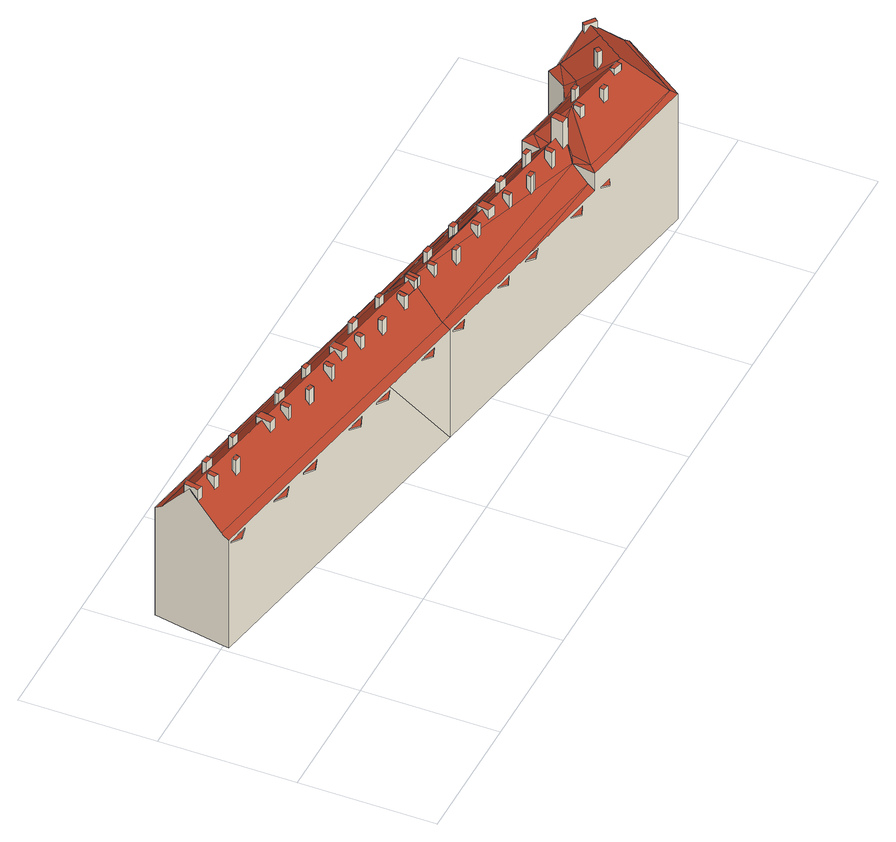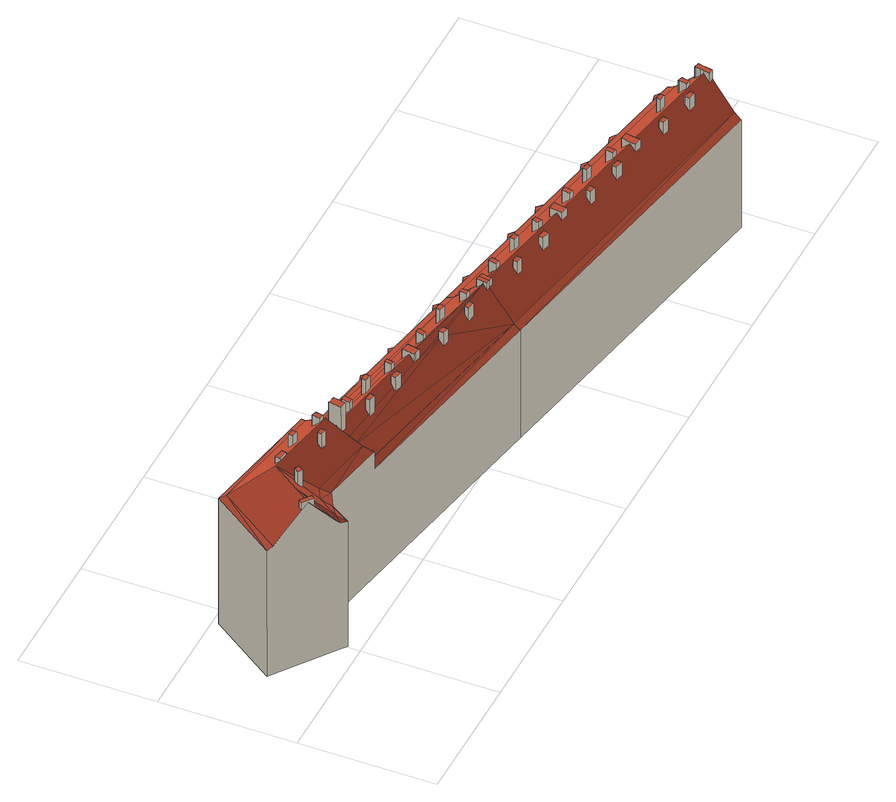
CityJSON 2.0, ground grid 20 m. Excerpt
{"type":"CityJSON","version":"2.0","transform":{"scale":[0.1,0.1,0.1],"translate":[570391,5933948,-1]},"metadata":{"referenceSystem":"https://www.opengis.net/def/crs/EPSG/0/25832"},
"CityObjects":{
"building1":{"type":"Building","attributes":{"Grundfläche 2D":"593.098400","Grundhöhe NN":"-0.001"},"children":["building1-1","building1-2","building1-3","building1-4","building1-5","building1-6","building1-7","building1-8","building1-9","building1-10","building1-11","building1-12","building1-13","building1-14","building1-15","building1-16","building1-17","building1-18","building1-19","building1-20","building1-21","building1-22","building1-23","building1-24"],"geometry":[{"type":"Solid","lod":"3","boundaries":[[[[0,1,2]],[[3,4,5,0,6,7,8,7,9,10,11,12,13,14,15,16],[2,1,0]],[[17,5,4,18,19,20,21]],[[11,10,9,7,6,22,23,24,25,26,14,13,12]],[[27,24,23]],[[27,28,29,24]],[[7,8,7,6]],[[27,23,22,6,0,5,17,30,31]],[[28,27,31,32]],[[33,34,35,36,19,18,4,3,16,15,14,26,25,24,29,28,32,37]],[[21,20,19,36,30]],[[30,17,21]],[[36,35,34,33,37,32,31,30]]]],"semantics":{"surfaces":[{"type":"RoofSurface"},{"type":"WallSurface"},{"type":"GroundSurface"}],"values":[[0,0,0,0,0,0,0,1,1,1,1,1,2]]}}]},
"building1-1":{"type":"BuildingInstallation","parents":["building1"],"geometry":[{"type":"MultiSurface","lod":"3","boundaries":[[[38,39,40,41,42]],[[43,44,40,39]],[[44,45,46,42,41,40]],[[46,47,38,42]],[[39,38,47,43]]],"semantics":{"surfaces":[{"type":"RoofSurface"},{"type":"WallSurface"}],"values":[0,1,1,1,1]}}]},
"building1-2":{"type":"BuildingInstallation","parents":["building1"],"geometry":[{"type":"MultiSurface","lod":"3","boundaries":[[[48,49,50,51,52,53,54]],[[55,52,51,50,56,2]],[[53,52,55,57]],[[58,59,49,48,54,53,57,60]],[[50,49,59,56]]],"semantics":{"surfaces":[{"type":"RoofSurface"},{"type":"WallSurface"}],"values":[0,1,1,1,1]}}]},
"building1-3":{"type":"BuildingInstallation","parents":["building1"],"geometry":[{"type":"MultiSurface","lod":"3","boundaries":[[[61,62,63,64,65]],[[66,67,63,62]],[[68,64,63,67]],[[68,69,65,64]],[[62,61,65,69,70,66]]],"semantics":{"surfaces":[{"type":"RoofSurface"},{"type":"WallSurface"}],"values":[0,1,1,1,1]}}]},
"building1-4":{"type":"BuildingInstallation","parents":["building1"],"geometry":[{"type":"MultiSurface","lod":"3","boundaries":[[[71,72,73,74,75,76,77,78,79]],[[3,76,75,74,73,26,14,15,16]],[[3,80,77,76]],[[78,77,80,81]],[[79,78,81,82]],[[71,79,82,13]],[[71,13,83]],[[72,71,83,84]],[[84,26,73,72]]],"semantics":{"surfaces":[{"type":"RoofSurface"},{"type":"WallSurface"}],"values":[0,1,1,1,1,1,1,1,1]}}]},
"building1-5":{"type":"BuildingInstallation","parents":["building1"],"geometry":[{"type":"MultiSurface","lod":"3","boundaries":[[[85,86,87,88,89,90,91,92]],[[87,86,93,94]],[[95,96,90,89,88,87,94,97]],[[91,90,96,98]],[[99,93,86,85,92,91,98,100]]],"semantics":{"surfaces":[{"type":"RoofSurface"},{"type":"WallSurface"}],"values":[0,1,1,1,1]}}]},
"building1-6":{"type":"BuildingInstallation","parents":["building1"],"geometry":[{"type":"MultiSurface","lod":"3","boundaries":[[[101,102,103,104,105]],[[6,22,104,103,0]],[[22,106,105,104]],[[101,105,106,7]],[[102,101,7,1]],[[1,0,103,102]]],"semantics":{"surfaces":[{"type":"RoofSurface"},{"type":"WallSurface"}],"values":[0,1,1,1,1,1]}}]},
"building1-7":{"type":"BuildingInstallation","parents":["building1"],"geometry":[{"type":"MultiSurface","lod":"3","boundaries":[[[107,108,109,110,111]],[[112,113,109,108]],[[114,111,110,109,113,115]],[[107,111,114,116]],[[117,112,108,107,116]]],"semantics":{"surfaces":[{"type":"RoofSurface"},{"type":"WallSurface"}],"values":[0,1,1,1,1]}}]},
"building1-8":{"type":"BuildingInstallation","parents":["building1"],"geometry":[{"type":"MultiSurface","lod":"3","boundaries":[[[118,119,120,121]],[[121,120,122,123]],[[118,121,123,124]],[[119,118,124,125]],[[120,119,125,122]]],"semantics":{"surfaces":[{"type":"RoofSurface"},{"type":"WallSurface"}],"values":[0,1,1,1,1]}}]},
"building1-9":{"type":"BuildingInstallation","parents":["building1"],"geometry":[{"type":"MultiSurface","lod":"3","boundaries":[[[126,127,128,129,130,131]],[[129,128,132,133]],[[134,131,130,129,133,135]],[[126,131,134,136]],[[132,128,127,126,136,137]]],"semantics":{"surfaces":[{"type":"RoofSurface"},{"type":"WallSurface"}],"values":[0,1,1,1,1]}}]},
"building1-10":{"type":"BuildingInstallation","parents":["building1"],"geometry":[{"type":"MultiSurface","lod":"3","boundaries":[[[138,139,140,141,142,143,144,145]],[[146,147,144,143]],[[146,143,142,148,149,12]],[[147,150,151,152,11,153,154,141,140,139,138,145,144]],[[154,148,142,141]]],"semantics":{"surfaces":[{"type":"RoofSurface"},{"type":"WallSurface"}],"values":[0,1,1,1,1]}}]},
"building1-11":{"type":"BuildingInstallation","parents":["building1"],"geometry":[{"type":"MultiSurface","lod":"3","boundaries":[[[155,156,157,158]],[[158,157,159,160]],[[155,158,160,161]],[[156,155,161,162]],[[157,156,162,159]]],"semantics":{"surfaces":[{"type":"RoofSurface"},{"type":"WallSurface"}],"values":[0,1,1,1,1]}}]},
"building1-12":{"type":"BuildingInstallation","parents":["building1"],"geometry":[{"type":"MultiSurface","lod":"3","boundaries":[[[163,164,165,166,167]],[[168,169,165,164]],[[165,169,170,166]],[[170,171,167,166]],[[164,163,167,171,172,168]]],"semantics":{"surfaces":[{"type":"RoofSurface"},{"type":"WallSurface"}],"values":[0,1,1,1,1]}}]},
"building1-13":{"type":"BuildingInstallation","parents":["building1"],"geometry":[{"type":"MultiSurface","lod":"3","boundaries":[[[173,174,175,176]],[[174,173,177,178]],[[178,179,175,174]],[[175,179,180,176]],[[180,177,173,176]]],"semantics":{"surfaces":[{"type":"RoofSurface"},{"type":"WallSurface"}],"values":[0,1,1,1,1]}}]},
"building1-14":{"type":"BuildingInstallation","parents":["building1"],"geometry":[{"type":"MultiSurface","lod":"3","boundaries":[[[181,182,183,184,185,186,187]],[[188,189,182,181]],[[183,182,189,190]],[[185,184,183,190,191,192]],[[192,193,186,185]],[[193,194,195,188,181,187,186]]],"semantics":{"surfaces":[{"type":"RoofSurface"},{"type":"WallSurface"}],"values":[0,1,1,1,1,1]}}]},
"building1-15":{"type":"BuildingInstallation","parents":["building1"],"geometry":[{"type":"MultiSurface","lod":"3","boundaries":[[[196,197,198,199]],[[199,198,200,201]],[[196,199,201,202]],[[197,196,202,203]],[[198,197,203,200]]],"semantics":{"surfaces":[{"type":"RoofSurface"},{"type":"WallSurface"}],"values":[0,1,1,1,1]}}]},
"building1-16":{"type":"BuildingInstallation","parents":["building1"],"geometry":[{"type":"MultiSurface","lod":"3","boundaries":[[[204,205,206,207,208,209,210,211,212,213]],[[10,214,215,216,212,211,210,209,208,217,218]],[[216,219,213,212]],[[205,204,213,219,220,8,9,221,222,207,206]],[[222,217,208,207]]],"semantics":{"surfaces":[{"type":"RoofSurface"},{"type":"WallSurface"}],"values":[0,1,1,1,1]}}]},
"building1-17":{"type":"BuildingInstallation","parents":["building1"],"geometry":[{"type":"MultiSurface","lod":"3","boundaries":[[[223,224,225,226,227]],[[228,229,223,227]],[[230,231,225,224,223,229]],[[231,232,226,225]],[[227,226,232,228]]],"semantics":{"surfaces":[{"type":"RoofSurface"},{"type":"WallSurface"}],"values":[0,1,1,1,1]}}]},
"building1-18":{"type":"BuildingInstallation","parents":["building1"],"geometry":[{"type":"MultiSurface","lod":"3","boundaries":[[[233,234,235,236]],[[236,235,237,238]],[[238,239,233,236]],[[234,233,239,240]],[[240,237,235,234]]],"semantics":{"surfaces":[{"type":"RoofSurface"},{"type":"WallSurface"}],"values":[0,1,1,1,1]}}]},
"building1-19":{"type":"BuildingInstallation","parents":["building1"],"geometry":[{"type":"MultiSurface","lod":"3","boundaries":[[[241,242,243]],[[244,245,243,242]],[[245,246,241,243]],[[246,244,242,241]],[[246,245,244]]],"semantics":{"surfaces":[{"type":"RoofSurface"},{"type":"WallSurface"},{"type":"OuterCeilingSurface"}],"values":[0,1,1,1,2]}}]},
"building1-20":{"type":"BuildingInstallation","parents":["building1"],"geometry":[{"type":"MultiSurface","lod":"3","boundaries":[[[247,248,249]],[[250,251,248,247]],[[251,252,249,248]],[[252,250,247,249]],[[250,252,251]]],"semantics":{"surfaces":[{"type":"RoofSurface"},{"type":"WallSurface"},{"type":"OuterCeilingSurface"}],"values":[0,1,1,1,2]}}]},
"building1-21":{"type":"BuildingInstallation","parents":["building1"],"geometry":[{"type":"MultiSurface","lod":"3","boundaries":[[[253,254,255]],[[253,256,257,254]],[[255,254,257,258]],[[253,255,258,256]],[[256,258,257]]],"semantics":{"surfaces":[{"type":"RoofSurface"},{"type":"WallSurface"},{"type":"OuterCeilingSurface"}],"values":[0,1,1,1,2]}}]},
"building1-22":{"type":"BuildingInstallation","parents":["building1"],"geometry":[{"type":"MultiSurface","lod":"3","boundaries":[[[259,260,261]],[[262,263,260,259]],[[263,264,261,260]],[[264,262,259,261]],[[262,264,263]]],"semantics":{"surfaces":[{"type":"RoofSurface"},{"type":"WallSurface"},{"type":"OuterCeilingSurface"}],"values":[0,1,1,1,2]}}]},
"building1-23":{"type":"BuildingInstallation","parents":["building1"],"geometry":[{"type":"MultiSurface","lod":"3","boundaries":[[[265,266,267]],[[268,269,267,266]],[[269,270,265,267]],[[270,268,266,265]],[[270,269,268]]],"semantics":{"surfaces":[{"type":"RoofSurface"},{"type":"WallSurface"},{"type":"OuterCeilingSurface"}],"values":[0,1,1,1,2]}}]},
"building1-24":{"type":"BuildingInstallation","parents":["building1"],"geometry":[{"type":"MultiSurface","lod":"3","boundaries":[[[271,272,273]],[[274,275,273,272]],[[275,276,271,273]],[[276,274,272,271]],[[276,275,274]]],"semantics":{"surfaces":[{"type":"RoofSurface"},{"type":"WallSurface"},{"type":"OuterCeilingSurface"}],"values":[0,1,1,1,2]}}]},
"building2":{"type":"Building","attributes":{"Grundfläche 2D":"673.195120","Grundhöhe NN":"-0.001"},"children":["building2-1","building2-2","building2-3","building2-4","building2-5","building2-6","building2-7","building2-8","building2-9","building2-10","building2-11","building2-12","building2-13","building2-14","building2-15","building2-16","building2-17","building2-18","building2-19","building2-20","building2-21","building2-22","building2-23","building2-24"],"geometry":[{"type":"MultiSurface","lod":"3","boundaries":[[[277,278,279]],[[280,281,277]],[[281,278,277]],[[282,283,280]],[[280,284,282]],[[283,281,280]],[[285,286,287,288]],[[289,286,285]],[[290,286,289]],[[291,286,290]],[[292,293,294,295,296,286,291]],[[283,296,281]],[[287,286,296,297,298,299]],[[300,279,278,301]],[[278,302,301]],[[278,295,302]],[[23,303,27]],[[23,22,6,304,305]],[[305,306,23]],[[23,306,307,303]],[[308,309,310,311,312,313,314,306,305]],[[304,308,305,304,6]],[[304,6,315,316]],[[308,304,316,317,309]],[[318,314,313,312,311,310,309,317,319,320]],[[321,322,323,324,325,326,304,6,0,5]],[[322,321,322,323]],[[318,320,319,317,316,315,6,304,326,325,324,323,322,321,327,328]],[[5,17,329,330]],[[5,330,321]],[[331,330,329,332]],[[321,333,318,328,327]],[[334,333,321]],[[335,302,295,294,293]],[[336,302,335]],[[281,296,295,278]],[[301,302,336]],[[287,334,321]],[[321,288,287]],[[306,314,282]],[[282,284,306]],[[282,314,299]],[[287,299,318,333,334]],[[299,314,318]],[[299,298,297,296,283,282]],[[288,321,330,331]],[[307,306,284,303]],[[23,307,337]],[[277,279,338,339]],[[280,277,339,340]],[[31,27,303,284,280,340,341]],[[17,5,0,6,22,23,27,31,30]],[[342,289,285,288,331,332,329,17,30,343]],[[290,289,342,344]],[[279,300,301,336,335,293,292,291,290,344,345,346,338]],[[31,341,340,339,338,346,345,344,342,343,30]]],"semantics":{"surfaces":[{"type":"RoofSurface"},{"type":"WallSurface"},{"type":"GroundSurface"}],"values":[0,0,0,0,0,0,0,0,0,0,0,0,0,0,0,0,0,0,0,0,0,0,0,0,0,0,0,0,0,0,0,0,0,0,0,0,0,0,0,0,0,0,0,0,0,1,1,1,1,1,1,1,1,1,1,2]}}]},
"building2-1":{"type":"BuildingInstallation","parents":["building2"],"geometry":[{"type":"MultiSurface","lod":"3","boundaries":[[[347,348,349,350]],[[351,352,350,349]],[[352,353,347,350]],[[348,347,353,354]],[[349,348,354,351]]],"semantics":{"surfaces":[{"type":"RoofSurface"},{"type":"WallSurface"}],"values":[0,1,1,1,1]}}]},
"building2-2":{"type":"BuildingInstallation","parents":["building2"],"geometry":[{"type":"MultiSurface","lod":"3","boundaries":[[[355,356,357,358,359]],[[360,361,355,359]],[[361,362,363,357,356,355]],[[363,364,358,357]],[[359,358,364,360]]],"semantics":{"surfaces":[{"type":"RoofSurface"},{"type":"WallSurface"}],"values":[0,1,1,1,1]}}]},
"building2-3":{"type":"BuildingInstallation","parents":["building2"],"geometry":[{"type":"MultiSurface","lod":"3","boundaries":[[[365,366,367,368,369]],[[370,328,320,371,367,366]],[[371,372,368,367]],[[369,368,372,319,373]],[[373,327,370,366,365,369]]],"semantics":{"surfaces":[{"type":"RoofSurface"},{"type":"WallSurface"}],"values":[0,1,1,1,1]}}]},
"building2-4":{"type":"BuildingInstallation","parents":["building2"],"geometry":[{"type":"MultiSurface","lod":"3","boundaries":[[[374,104,103,375,376]],[[104,22,6,0,103]],[[0,377,375,103]],[[304,376,375,377,304,315]],[[374,376,304,378]],[[378,22,104,374]]],"semantics":{"surfaces":[{"type":"RoofSurface"},{"type":"WallSurface"}],"values":[0,1,1,1,1,1]}}]},
"building2-5":{"type":"BuildingInstallation","parents":["building2"],"geometry":[{"type":"MultiSurface","lod":"3","boundaries":[[[379,380,381,382]],[[382,381,383,384]],[[379,382,384,385]],[[380,379,385,386]],[[381,380,386,383]]],"semantics":{"surfaces":[{"type":"RoofSurface"},{"type":"WallSurface"}],"values":[0,1,1,1,1]}}]},
"building2-6":{"type":"BuildingInstallation","parents":["building2"],"geometry":[{"type":"MultiSurface","lod":"3","boundaries":[[[387,388,389,390]],[[326,391,388,387,392]],[[391,393,389,388]],[[325,394,390,389,393]],[[394,392,387,390]]],"semantics":{"surfaces":[{"type":"RoofSurface"},{"type":"WallSurface"}],"values":[0,1,1,1,1]}}]},
"building2-7":{"type":"BuildingInstallation","parents":["building2"],"geometry":[{"type":"MultiSurface","lod":"3","boundaries":[[[395,396,397,398,399]],[[313,400,397,396,401]],[[400,402,398,397]],[[403,395,399,398,402,312]],[[403,401,396,395]]],"semantics":{"surfaces":[{"type":"RoofSurface"},{"type":"WallSurface"}],"values":[0,1,1,1,1]}}]},
"building2-8":{"type":"BuildingInstallation","parents":["building2"],"geometry":[{"type":"MultiSurface","lod":"3","boundaries":[[[404,405,406,407]],[[407,406,408,409]],[[404,407,409,410]],[[405,404,410,411]],[[406,405,411,408]]],"semantics":{"surfaces":[{"type":"RoofSurface"},{"type":"WallSurface"}],"values":[0,1,1,1,1]}}]},
"building2-9":{"type":"BuildingInstallation","parents":["building2"],"geometry":[{"type":"MultiSurface","lod":"3","boundaries":[[[412,413,414,415,416]],[[417,413,412,418,317]],[[417,309,414,413]],[[309,308,415,414]],[[308,316,419,416,415]],[[419,418,412,416]]],"semantics":{"surfaces":[{"type":"RoofSurface"},{"type":"WallSurface"}],"values":[0,1,1,1,1,1]}}]},
"building2-10":{"type":"BuildingInstallation","parents":["building2"],"geometry":[{"type":"MultiSurface","lod":"3","boundaries":[[[420,421,422,423,424]],[[425,422,421,426]],[[425,427,423,422]],[[427,428,429,420,424,423]],[[429,426,421,420]]],"semantics":{"surfaces":[{"type":"RoofSurface"},{"type":"WallSurface"}],"values":[0,1,1,1,1]}}]},
"building2-11":{"type":"BuildingInstallation","parents":["building2"],"geometry":[{"type":"MultiSurface","lod":"3","boundaries":[[[430,431,432,433]],[[433,432,434,435]],[[430,433,435,436]],[[431,430,436,437]],[[432,431,437,434]]],"semantics":{"surfaces":[{"type":"RoofSurface"},{"type":"WallSurface"}],"values":[0,1,1,1,1]}}]},
"building2-12":{"type":"BuildingInstallation","parents":["building2"],"geometry":[{"type":"MultiSurface","lod":"3","boundaries":[[[438,439,440,441,442,443]],[[444,445,440,439]],[[445,446,441,440]],[[446,323,447,443,442,441]],[[447,322,438,443]],[[322,444,439,438]]],"semantics":{"surfaces":[{"type":"RoofSurface"},{"type":"WallSurface"}],"values":[0,1,1,1,1,1]}}]},
"building2-13":{"type":"BuildingInstallation","parents":["building2"],"geometry":[{"type":"MultiSurface","lod":"3","boundaries":[[[448,449,450,451,452]],[[453,310,454,450,449,448]],[[454,455,451,450]],[[311,456,452,451,455]],[[456,453,448,452]]],"semantics":{"surfaces":[{"type":"RoofSurface"},{"type":"WallSurface"}],"values":[0,1,1,1,1]}}]},
"building2-14":{"type":"BuildingInstallation","parents":["building2"],"geometry":[{"type":"MultiSurface","lod":"3","boundaries":[[[457,458,459,460]],[[460,459,461,462]],[[457,460,462,324]],[[458,457,324,463]],[[459,458,463,461]]],"semantics":{"surfaces":[{"type":"RoofSurface"},{"type":"WallSurface"}],"values":[0,1,1,1,1]}}]},
"building2-15":{"type":"BuildingInstallation","parents":["building2"],"geometry":[{"type":"MultiSurface","lod":"3","boundaries":[[[464,465,466,467]],[[468,469,467,466]],[[464,467,469,470]],[[465,464,470,471]],[[471,468,466,465]]],"semantics":{"surfaces":[{"type":"RoofSurface"},{"type":"WallSurface"}],"values":[0,1,1,1,1]}}]},
"building2-16":{"type":"BuildingInstallation","parents":["building2"],"geometry":[{"type":"MultiSurface","lod":"3","boundaries":[[[472,473,474,475]],[[475,474,476,477]],[[472,475,477,478]],[[473,472,478,479]],[[474,473,479,476]]],"semantics":{"surfaces":[{"type":"RoofSurface"},{"type":"WallSurface"}],"values":[0,1,1,1,1]}}]},
"building2-17":{"type":"BuildingInstallation","parents":["building2"],"geometry":[{"type":"MultiSurface","lod":"3","boundaries":[[[480,481,482,483,484]],[[480,484,485,486]],[[487,482,481,480,486,488]],[[483,482,487,489]],[[484,483,489,485]]],"semantics":{"surfaces":[{"type":"RoofSurface"},{"type":"WallSurface"}],"values":[0,1,1,1,1]}}]},
"building2-18":{"type":"BuildingInstallation","parents":["building2"],"geometry":[{"type":"MultiSurface","lod":"3","boundaries":[[[490,491,492,493,494]],[[335,495,490,494]],[[496,492,491,490,495,294]],[[496,292,493,492]],[[293,335,494,493,292]]],"semantics":{"surfaces":[{"type":"RoofSurface"},{"type":"WallSurface"}],"values":[0,1,1,1,1]}}]},
"building2-19":{"type":"BuildingInstallation","parents":["building2"],"geometry":[{"type":"MultiSurface","lod":"3","boundaries":[[[497,498,499,500,501]],[[502,498,497,503]],[[502,504,499,498]],[[500,499,504,505]],[[505,305,501,500]],[[305,503,497,501]]],"semantics":{"surfaces":[{"type":"RoofSurface"},{"type":"WallSurface"}],"values":[0,1,1,1,1,1]}}]},
"building2-20":{"type":"BuildingInstallation","parents":["building2"],"geometry":[{"type":"MultiSurface","lod":"3","boundaries":[[[506,507,508]],[[506,509,510,507]],[[508,507,510,511]],[[506,508,511,509]],[[509,511,510]]],"semantics":{"surfaces":[{"type":"RoofSurface"},{"type":"WallSurface"},{"type":"OuterCeilingSurface"}],"values":[0,1,1,1,2]}}]},
"building2-21":{"type":"BuildingInstallation","parents":["building2"],"geometry":[{"type":"MultiSurface","lod":"3","boundaries":[[[512,513,514]],[[515,516,513,512]],[[516,517,514,513]],[[517,515,512,514]],[[515,517,516]]],"semantics":{"surfaces":[{"type":"RoofSurface"},{"type":"WallSurface"},{"type":"OuterCeilingSurface"}],"values":[0,1,1,1,2]}}]},
"building2-22":{"type":"BuildingInstallation","parents":["building2"],"geometry":[{"type":"MultiSurface","lod":"3","boundaries":[[[518,519,520]],[[518,521,522,519]],[[520,519,522,523]],[[518,520,523,521]],[[521,523,522]]],"semantics":{"surfaces":[{"type":"RoofSurface"},{"type":"WallSurface"},{"type":"OuterCeilingSurface"}],"values":[0,1,1,1,2]}}]},
"building2-23":{"type":"BuildingInstallation","parents":["building2"],"geometry":[{"type":"MultiSurface","lod":"3","boundaries":[[[524,525,526]],[[527,528,526,525]],[[528,529,524,526]],[[529,527,525,524]],[[529,528,527]]],"semantics":{"surfaces":[{"type":"RoofSurface"},{"type":"WallSurface"},{"type":"OuterCeilingSurface"}],"values":[0,1,1,1,2]}}]},
"building2-24":{"type":"BuildingInstallation","parents":["building2"],"geometry":[{"type":"MultiSurface","lod":"3","boundaries":[[[530,531,532]],[[533,534,532,531]],[[534,535,530,532]],[[535,533,531,530]],[[535,534,533]]],"semantics":{"surfaces":[{"type":"RoofSurface"},{"type":"WallSurface"},{"type":"OuterCeilingSurface"}],"values":[0,1,1,1,2]}}]}
},
"vertices":[
[517,152,244],[511,153,244],[485,158,244],[16,240,241],[10,204,203],[510,113,203],[519,162,255],[513,163,255],[357,189,253],[357,191,255],[346,194,255],[193,221,255],[181,223,255],[26,252,255],[19,253,255],[18,250,251],[18,247,248],[508,101,196],[9,201,201],[8,192,196],[278,143,196],[372,126,196],[520,168,247],[527,206,203],[26,296,203],[22,270,235],[20,262,244],[528,216,196],[28,307,196],[28,306,196],[508,101,10],[528,216,10],[28,307,10],[18,250,10],[18,247,10],[9,201,10],[8,192,10],[28,306,10],
[139,239,259],[140,246,259],[131,248,259],[131,247,259],[130,241,259],[140,246,237],[131,248,237],[131,247,237],[130,241,245],[139,239,245],
[478,159,259],[477,152,259],[483,150,259],[485,158,259],[486,163,259],[479,164,259],[479,159,259],[486,163,249],[483,150,236],[479,164,250],[478,159,244],[477,152,236],[479,159,244],
[91,221,259],[90,219,259],[99,217,259],[101,224,259],[91,225,259],[90,219,233],[99,217,233],[101,224,240],[91,225,240],[91,221,235],
[26,252,260],[28,261,260],[20,262,260],[18,250,260],[18,247,260],[16,240,260],[24,238,260],[24,239,260],[25,246,260],[24,238,241],[24,239,241],[25,246,248],[26,252,254],[28,261,244],
[311,188,259],[310,181,259],[317,180,259],[318,187,259],[319,190,259],[319,193,259],[312,194,259],[312,191,259],[310,181,235],[317,180,235],[319,190,246],[319,193,249],[318,187,243],[312,194,249],[311,188,243],[312,191,246],
[513,163,259],[511,153,259],[517,152,259],[520,168,259],[514,169,259],[514,169,247],
[246,220,259],[247,227,259],[235,229,259],[235,226,259],[234,222,259],[247,227,237],[235,229,237],[234,222,245],[235,226,240],[246,220,245],[246,224,240],
[423,166,259],[422,159,259],[431,157,259],[432,164,259],[431,157,234],[432,164,241],[423,166,240],[422,159,233],
[304,209,259],[304,212,259],[305,216,259],[296,218,259],[295,214,259],[294,211,259],[305,216,237],[296,218,237],[294,211,245],[295,214,242],[304,209,245],[304,212,242],
[191,214,258],[192,217,258],[193,221,258],[194,230,258],[183,232,258],[179,210,258],[190,208,258],[190,209,258],[179,210,240],[190,208,240],[183,232,244],[182,226,252],[190,209,242],[191,214,247],[192,217,250],[193,224,252],[194,230,244],
[258,195,259],[257,189,259],[266,187,259],[268,193,259],[266,187,233],[268,193,240],[258,195,240],[257,189,233],
[413,190,259],[414,197,259],[402,199,259],[400,192,259],[412,190,259],[414,197,237],[402,199,237],[400,192,245],[412,190,245],[413,190,244],
[216,212,259],[214,200,259],[221,199,259],[223,211,259],[216,212,249],[214,200,237],[221,199,237],[223,211,249],
[49,231,259],[56,229,259],[56,230,259],[58,240,259],[59,242,259],[51,243,259],[51,241,259],[49,231,238],[56,229,238],[56,230,238],[58,240,249],[59,242,251],[51,243,251],[51,241,249],[51,241,248],
[461,181,259],[470,179,259],[471,186,259],[462,188,259],[471,186,237],[462,188,237],[461,181,245],[470,179,245],
[356,183,259],[357,189,259],[357,191,259],[359,199,259],[347,201,259],[347,198,259],[346,194,259],[346,191,259],[344,182,259],[356,180,259],[346,191,252],[344,182,243],[344,182,242],[347,201,246],[347,198,250],[356,180,243],[356,183,245],[358,196,250],[359,199,245],
[387,169,259],[389,176,259],[389,179,259],[382,181,259],[380,171,259],[380,171,238],[387,169,238],[389,176,245],[389,179,248],[382,181,248],
[82,250,259],[83,257,259],[71,259,259],[70,252,259],[71,259,237],[70,252,245],[82,250,245],[83,257,237],
[372,126,191],[341,131,191],[355,120,191],[341,131,189],[355,120,189],[372,126,189],
[44,185,191],[10,192,191],[25,181,191],[44,185,189],[10,192,189],[25,181,189],
[207,156,191],[175,161,191],[189,150,191],[207,156,189],[175,161,189],[189,150,189],
[472,107,191],[443,113,191],[457,102,191],[472,107,189],[443,113,189],[457,102,189],
[143,167,191],[109,173,191],[125,162,191],[109,173,189],[125,162,189],[143,167,189],
[309,137,191],[278,143,191],[291,131,191],[278,143,189],[291,131,189],[309,137,189],
[979,151,226],[1006,168,237],[998,181,226],[955,138,226],[983,135,237],[865,142,237],[965,125,237],[858,156,226],[870,36,226],[1022,18,232],[844,51,232],[837,42,226],[1026,8,226],[1096,109,226],[1089,115,232],[1054,140,274],[1046,146,285],[1042,141,285],[1028,121,285],[998,77,285],[972,81,285],[892,96,285],[884,97,285],[1003,177,227],[1007,174,228],[1010,164,237],[858,156,196],[525,161,254],[631,150,245],[853,127,226],[856,147,205],[683,141,245],[691,139,245],[735,134,242],[747,132,241],[795,126,239],[806,124,238],[858,117,235],[525,161,255],[681,133,255],[693,131,255],[867,100,255],[849,104,255],[860,102,255],[843,77,226],[766,97,233],[759,99,233],[717,110,237],[653,127,243],[646,129,243],[857,91,243],[859,92,244],[679,70,196],[839,53,203],[837,42,196],[781,52,196],[859,91,244],[851,81,233],[1039,151,275],[1014,170,237],[856,147,203],[998,181,10],[979,151,10],[955,138,10],[858,156,10],[1026,8,10],[837,42,10],[1096,109,10],[1007,174,10],[1003,177,10],
[599,127,259],[600,133,259],[590,135,259],[589,128,259],[590,135,240],[589,128,233],[599,127,233],[600,133,240],
[986,78,289],[973,80,289],[972,81,289],[971,74,289],[985,71,289],[985,71,277],[986,78,284],[973,80,284],[972,81,284],[971,74,278],
[857,91,289],[858,90,289],[861,109,289],[850,111,289],[847,92,289],[858,90,243],[861,109,245],[850,111,245],[847,92,242],
[526,167,259],[523,151,259],[525,161,259],[523,151,244],[526,167,247],
[582,166,259],[570,168,259],[569,161,259],[580,159,259],[569,161,245],[580,159,246],[582,166,237],[570,168,237],
[647,134,259],[645,123,259],[652,122,259],[654,133,259],[645,123,238],[647,134,249],[652,122,238],[654,133,249],
[794,121,264],[805,119,264],[806,126,264],[796,128,264],[795,126,264],[806,126,236],[805,119,245],[796,128,236],[794,121,245],
[814,104,264],[812,92,264],[819,91,264],[821,103,264],[819,91,236],[821,103,249],[814,104,249],[812,92,236],
[691,120,259],[694,139,259],[691,139,259],[683,141,259],[679,123,259],[694,139,245],[691,120,243],[679,123,243],
[928,70,289],[937,68,289],[938,75,289],[929,77,289],[928,71,289],[938,75,273],[937,68,266],[929,77,273],[928,71,267],[928,70,266],
[991,108,290],[997,104,290],[1002,111,290],[996,115,290],[1002,111,268],[996,115,260],[991,108,260],[997,104,268],
[766,97,262],[769,97,262],[770,104,262],[760,105,262],[759,99,262],[759,98,262],[769,97,233],[770,104,240],[760,105,240],[759,98,232],
[736,139,260],[735,134,260],[735,132,260],[746,129,260],[748,136,260],[736,139,237],[735,132,245],[746,129,245],[748,136,237],
[717,110,259],[723,109,259],[725,120,259],[719,121,259],[725,120,249],[719,121,249],[723,109,237],
[885,94,289],[883,83,289],[890,81,289],[892,93,289],[890,81,270],[892,93,282],[885,94,282],[883,83,270],
[557,152,259],[550,153,259],[549,142,259],[555,141,259],[549,142,239],[555,141,240],[557,152,251],[550,153,251],
[920,102,290],[921,107,290],[921,108,290],[912,110,290],[911,103,290],[911,103,273],[920,102,273],[921,108,265],[921,107,266],[912,110,265],
[1035,146,288],[1042,141,288],[1050,134,288],[1054,140,288],[1039,151,288],[1035,146,274],[1050,134,275],
[639,149,259],[640,156,259],[630,158,259],[629,151,259],[631,150,259],[640,156,236],[639,149,245],[630,158,237],[629,151,245],
[708,65,191],[679,70,191],[690,60,191],[708,65,189],[679,70,189],[690,60,189],
[540,95,191],[513,100,191],[524,89,191],[540,95,189],[513,100,189],[524,89,189],
[809,47,191],[781,52,191],[793,41,191],[809,47,189],[781,52,189],[793,41,189],
[642,77,191],[615,82,191],[627,71,191],[615,82,189],[627,71,189],[642,77,189],
[858,30,194],[870,36,194],[849,40,194],[870,36,192],[849,40,192],[858,30,192]
]}
